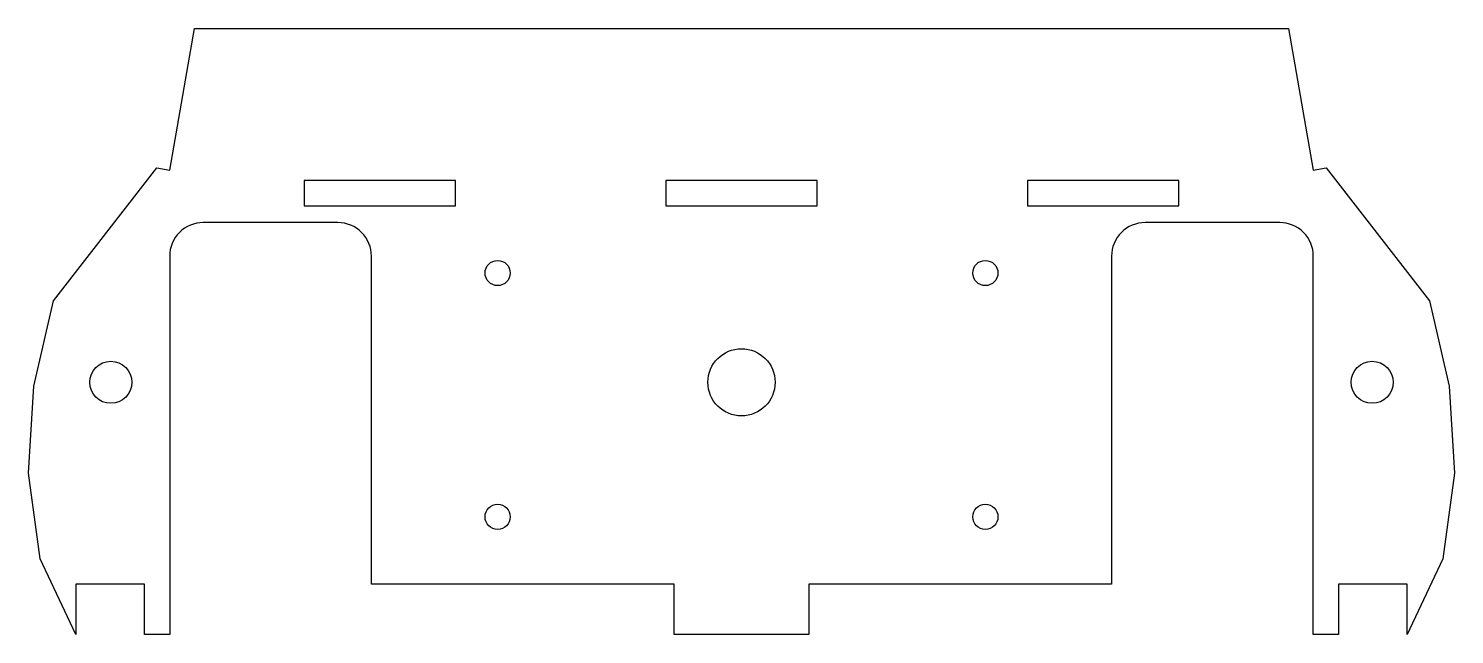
# Model space of a CAD drawing. Header units: millimetres. Extents: x -85 to 85, y 5 to 77.
import ezdxf

# ---------------------------------------------------------------- set-up
doc = ezdxf.new("R2010")
doc.units = ezdxf.units.MM
doc.layers.get('0').update_dxf_attribs({"linetype": 'CONTINUOUS'})

msp = doc.modelspace()

# ---------------------------------------------------------------- linework, layer by layer
msp.add_lwpolyline([(8, 5), (-8, 5), (-8, 11), (-44, 11), (-44, 50, 0.414214), (-48, 54), (-64, 54, 0.414214), (-68, 50), (-68, 5), (-71, 5), (-71, 11), (-79.15, 11), (-79.15, 5), (-83.4, 14.02), (-84.79, 24.18), (-84.15, 34.54), (-81.8, 44.69), (-69.52, 60.52), (-68, 60.25), (-65.03, 77.09), (65.03, 77.09), (68, 60.25), (69.52, 60.52), (81.8, 44.69), (84.15, 34.54), (84.79, 24.18), (83.4, 14.02), (79.15, 5), (79.15, 11), (71, 11), (71, 5), (68, 5), (68, 50, 0.414214), (64, 54), (48, 54, 0.414214), (44, 50), (44, 11), (8, 11)], format="xyb", close=True)
for points in [[(-52, 59), (-52, 56), (-34, 56), (-34, 59)], [(-9, 56), (9, 56), (9, 59), (-9, 59)], [(52, 56), (52, 59), (34, 59), (34, 56)]]:
    msp.add_lwpolyline(points, close=True)
for centre, radius in [((-29, 48), 1.5), ((29, 48), 1.5), ((-75, 35), 2.5), ((0, 35), 4), ((75, 35), 2.5), ((-29, 19), 1.5), ((29, 19), 1.5)]:
    msp.add_circle(centre, radius)

doc.saveas('drawing.dxf')
